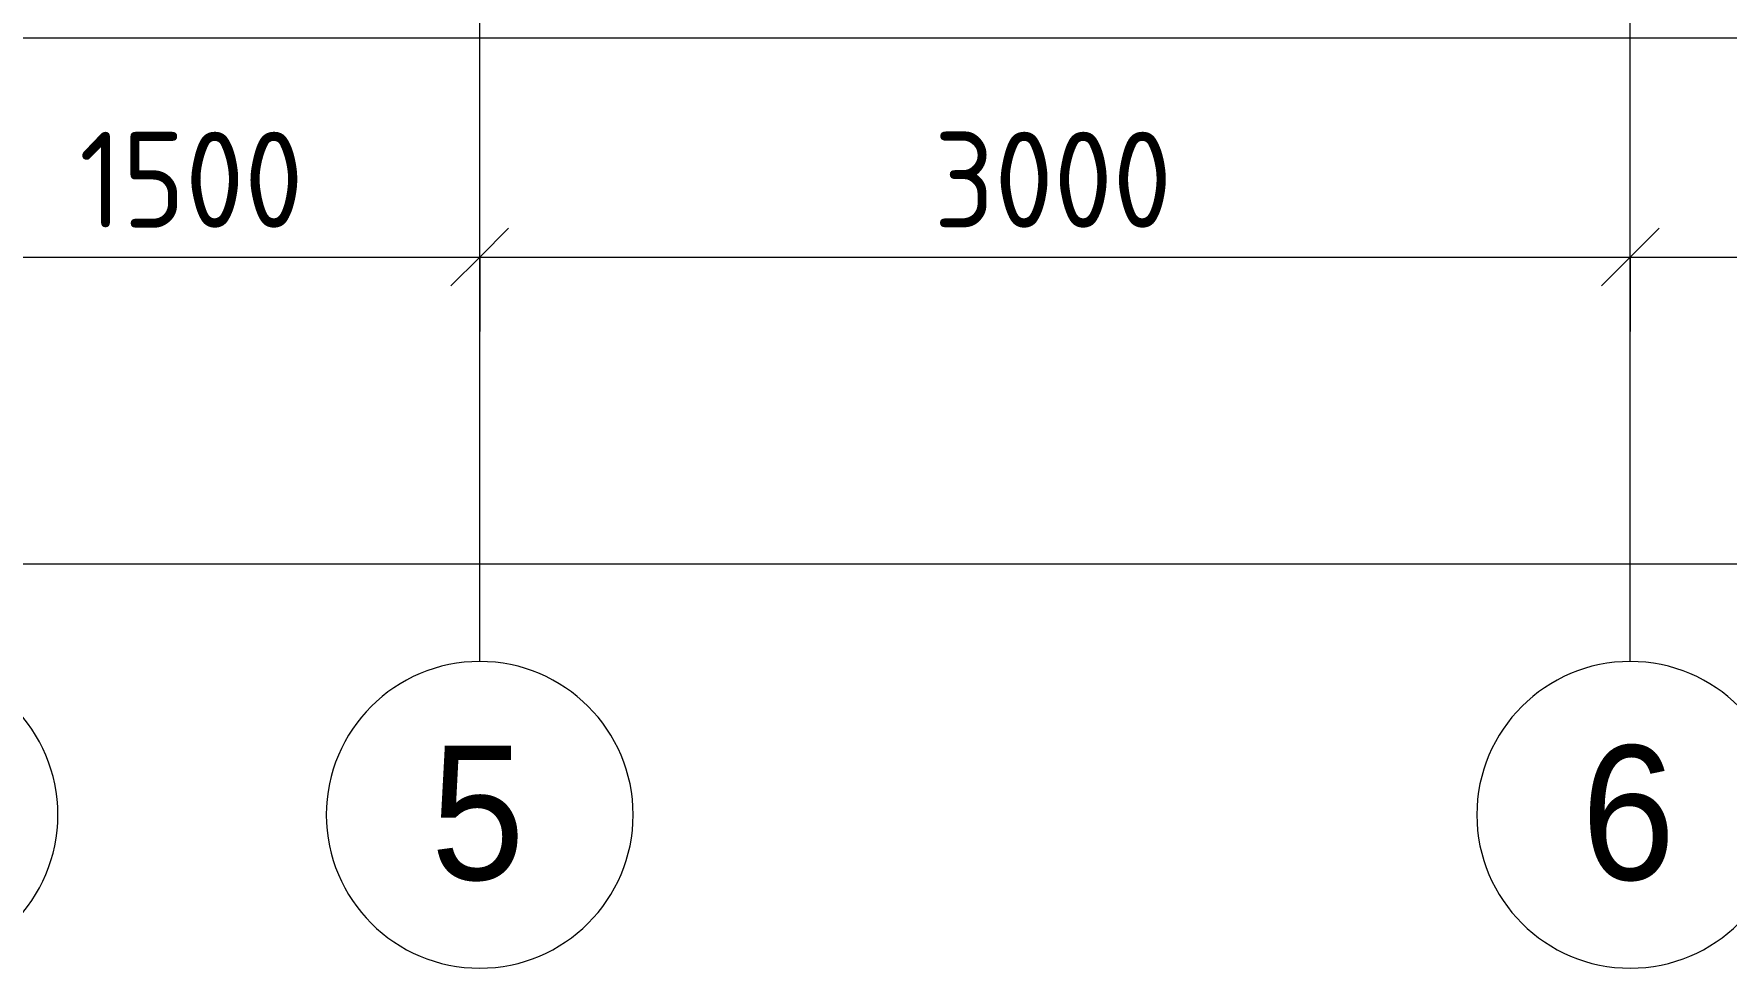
# Model space of a CAD drawing. Header units: millimetres. Extents: x -4005 to 195566, y -8553 to 29000.
# Drawn here: x 12847 to 17260, y -2706 to -269 of the extents above; entities that cross this region are included whole.
import ezdxf

# ---------------------------------------------------------------- set-up
doc = ezdxf.new("R2010")
doc.units = ezdxf.units.MM
for name, color, linetype, lineweight in [('A-ANNO-DIMS', 7, 'Continuous', 9), ('A-ANNO-DIMS-100', 7, 'Continuous', 9), ('A-WALL', 7, 'Continuous', 9), ('Оси', 7, 'Continuous', 9), ('Оси-1', 7, 'Continuous', 20)]:
    doc.layers.add(name, color=color, linetype=linetype, lineweight=lineweight)
doc.styles.add('Arial', font='arial.ttf', dxfattribs={"width": 0.9, "height": 350})
doc.styles.add('ISOCPEUR', font='isocpeur.ttf', dxfattribs={"width": 0.9, "height": 250})
doc.dimstyles.new('ISO-2_5_0_9К_БОЛЬШОЙ', dxfattribs={"dimscale": 304.8, "dimtxt": 248.995294, "dimasz": 0.492126, "dimexe": 0.393701, "dimexo": 0.984252, "dimgap": 0, "dimtad": 1, "dimdec": 0, "dimrnd": 10, "dimzin": 0, "dimdsep": 46, "dimtxsty": 'ISOCPEUR', "dimblk1": 'OBLIQUE', "dimblk2": 'OBLIQUE', "dimsah": 1, "dimcen": 0.09, "dimdle": 0.393701, "dimazin": 0, "dimtfac": 1, "dimtdec": 4, "dimtix": 1, "dimtmove": 0, "dimatfit": 3, "dimfxl": 1, "dimtvp": 1, "dimtolj": 1, "dimtzin": 0, "dimarcsym": 2})

# ---------------------------------------------------------------- blocks, each defined once
blk = doc.blocks.new('Ось сетки - D8-29747960-План отделки полов с раскладкой материалов 1 этажа в осях 1-12')
at = {"layer": 'Оси-1'}
for start, end in [(360, 180), (180, 360)]:
    blk.add_arc((0, 0), 4, start, end, dxfattribs=at)
blk = doc.blocks.new('DIMBLOCK4-План отделки полов с раскладкой материалов 1 этажа в осях 1-12')
at = {"layer": 'A-ANNO-DIMS-100'}
for p, q in [((12510, -1045.1), (12510, -731.2)), ((14010, -1045.1), (14010, -731.2)), ((12510, -851.2), (14010, -851.2)), ((12510, -851.2), (12510, -1045.1)), ((14010, -851.2), (14010, -1045.1))]:
    blk.add_line(p, q, dxfattribs=at)
at = {"layer": 'A-ANNO-DIMS-100', "lineweight": 20}
for p, q in [((12510, -851.2), (12585, -776.2)), ((14010, -851.2), (14085, -776.2)), ((12510, -851.2), (12435, -926.2)), ((14010, -851.2), (13935, -926.2))]:
    blk.add_line(p, q, dxfattribs=at)
at = {"layer": 'A-ANNO-DIMS-100', "color": 0, "insert": (12965.5, -524.5), "char_height": 250, "width": 706.764, "attachment_point": 1, "line_spacing_factor": 1.149209, "style": 'ISOCPEUR'}
blk.add_mtext('1500', dxfattribs=at)
blk = doc.blocks.new('_Oblique')
at = {"color": 0, "linetype": 'ByBlock', "lineweight": -2}
blk.add_line((-0.5, -0.5), (0.5, 0.5), dxfattribs=at)
blk = doc.blocks.new('DIMBLOCK5-План отделки полов с раскладкой материалов 1 этажа в осях 1-12')
at = {"layer": 'A-ANNO-DIMS-100'}
for p, q in [((14010, -1045.1), (14010, -731.2)), ((17010, -1045.1), (17010, -731.2)), ((14010, -851.2), (17010, -851.2)), ((14010, -851.2), (14010, -1045.1)), ((17010, -851.2), (17010, -1045.1))]:
    blk.add_line(p, q, dxfattribs=at)
at = {"layer": 'A-ANNO-DIMS-100', "lineweight": 20}
for p, q in [((14010, -851.2), (14085, -776.2)), ((17010, -851.2), (17085, -776.2)), ((14010, -851.2), (13935, -926.2)), ((17010, -851.2), (16935, -926.2))]:
    blk.add_line(p, q, dxfattribs=at)
at = {"layer": 'A-ANNO-DIMS-100', "color": 0, "insert": (15194, -524.5), "char_height": 250, "width": 758.478, "attachment_point": 1, "line_spacing_factor": 1.149209, "style": 'ISOCPEUR'}
blk.add_mtext('3000', dxfattribs=at)
blk = doc.blocks.new('DIMBLOCK6-План отделки полов с раскладкой материалов 1 этажа в осях 1-12')
at = {"layer": 'A-ANNO-DIMS-100'}
for p, q in [((17010, -1045.1), (17010, -731.2)), ((18510, -1045.1), (18510, -731.2)), ((17010, -851.2), (18510, -851.2)), ((17010, -851.2), (17010, -1045.1)), ((18510, -851.2), (18510, -1045.1))]:
    blk.add_line(p, q, dxfattribs=at)
at = {"layer": 'A-ANNO-DIMS-100', "lineweight": 20}
for p, q in [((17010, -851.2), (17085, -776.2)), ((18510, -851.2), (18585, -776.2)), ((17010, -851.2), (16935, -926.2)), ((18510, -851.2), (18435, -926.2))]:
    blk.add_line(p, q, dxfattribs=at)
at = {"layer": 'A-ANNO-DIMS-100', "color": 0, "insert": (17465.5, -524.5), "char_height": 250, "width": 706.764, "attachment_point": 1, "line_spacing_factor": 1.149209, "style": 'ISOCPEUR'}
blk.add_mtext('1500', dxfattribs=at)
blk = doc.blocks.new('DIMBLOCK26-План отделки полов с раскладкой материалов 1 этажа в осях 1-12')
at = {"layer": 'A-ANNO-DIMS-100'}
for p, q in [((110, -1845.1), (110, -1531.2)), ((38310, -1845.1), (38310, -1531.2)), ((-10, -1651.2), (38430, -1651.2)), ((110, -1651.2), (110, -1845.1)), ((38310, -1651.2), (38310, -1845.1))]:
    blk.add_line(p, q, dxfattribs=at)
at = {"layer": 'A-ANNO-DIMS-100', "lineweight": 20}
for p, q in [((110, -1651.2), (185, -1576.2)), ((38310, -1651.2), (38385, -1576.2)), ((110, -1651.2), (35, -1726.2)), ((38310, -1651.2), (38235, -1726.2))]:
    blk.add_line(p, q, dxfattribs=at)
at = {"layer": 'A-ANNO-DIMS-100', "color": 0, "insert": (18815, -1324.5), "char_height": 250, "width": 948.097, "attachment_point": 1, "line_spacing_factor": 1.149209, "style": 'ISOCPEUR'}
blk.add_mtext('38200', dxfattribs=at)

msp = doc.modelspace()

# ---------------------------------------------------------------- linework, layer by layer
at = {"layer": 'A-WALL'}
msp.add_line((38889.7, -280), (-290, -280), dxfattribs=at)
at = {"layer": 'Оси'}
for p, q in [((14010, -1906.3), (14010, 593.7)), ((17010, -1906.3), (17010, 593.7))]:
    msp.add_line(p, q, dxfattribs=at)

# ---------------------------------------------------------------- block references
at = {"layer": 'Оси-1', "xscale": 99.99999999999993, "yscale": 99.99999999999993, "zscale": 99.99999999999993}
for p in [(12510, -2306.3), (14010, -2306.3), (17010, -2306.3)]:
    msp.add_blockref('Ось сетки - D8-29747960-План отделки полов с раскладкой материалов 1 этажа в осях 1-12', p, dxfattribs=at)

# ---------------------------------------------------------------- texts
at = {"layer": 'Оси', "char_height": 350, "width": 303.038, "attachment_point": 1, "style": 'Arial'}
for s, insert in [('\\fArial|b0|i0|c204|p34|;\\W.9;5', (13882.5, -2125.6)), ('\\fArial|b0|i0|c204|p34|;\\W.9;6', (16882.5, -2125.6))]:
    msp.add_mtext(s, dxfattribs=dict(at, insert=insert))

# ---------------------------------------------------------------- dimensions: what is measured, and where the dimension line sits
at = {"layer": 'A-ANNO-DIMS'}
for base, p1, p2, override, picture, middle in [((14010, -851.2), (12510, -745.1), (14010, -745.1), {"dimpost": '<>', "dimfxl": 1500}, 'DIMBLOCK4-План отделки полов с раскладкой материалов 1 этажа в осях 1-12', (13260, -726.2)), ((17010, -851.2), (14010, -745.1), (17010, -745.1), {"dimpost": '<>', "dimfxl": 3000}, 'DIMBLOCK5-План отделки полов с раскладкой материалов 1 этажа в осях 1-12', (15510, -726.2)), ((18510, -851.2), (17010, -745.1), (18510, -745.1), {"dimpost": '<>', "dimfxl": 1500}, 'DIMBLOCK6-План отделки полов с раскладкой материалов 1 этажа в осях 1-12', (17760, -726.2)), ((38310, -1651.2), (110, -1545.1), (38310, -1545.1), {"dimpost": '<>', "dimfxl": 38199.999966}, 'DIMBLOCK26-План отделки полов с раскладкой материалов 1 этажа в осях 1-12', (19210, -1526.2))]:
    dim = msp.add_linear_dim(base=base, p1=p1, p2=p2, dimstyle='ISO-2_5_0_9К_БОЛЬШОЙ', override=override, dxfattribs=at)
    dim.commit()
    dim.dimension.update_dxf_attribs({"geometry": picture, "text_midpoint": middle})

doc.saveas('drawing.dxf')
